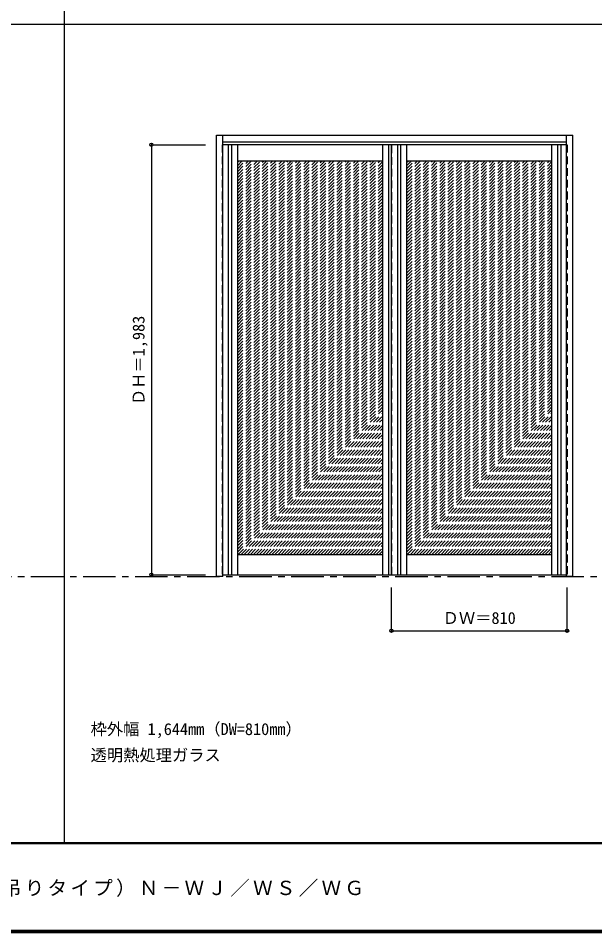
# Model space of a CAD drawing. Units: millimetres, scale not verified. Extents: x -6000 to 5700, y -4307 to 4260.
# Drawn here: x -2909 to -250, y -4205 to 12 of the extents above; entities that cross this region are included whole.
import ezdxf
from ezdxf.enums import TextEntityAlignment as Align

# ---------------------------------------------------------------- set-up
doc = ezdxf.new("R2010")
doc.units = ezdxf.units.MM
doc.header["$LTSCALE"] = 30
doc.header["$PDMODE"] = 32
doc.header["$PDSIZE"] = 15
doc.linetypes.add('CHAIN1', pattern=[8, 5, -1, 1, -1])
doc.linetypes.add('DASHED1', pattern=[1.8, 1.2, -0.6])
for name, color, linetype in [('0-1_通り芯', 7, 'CHAIN1'), ('0-2_扉', 4, 'DASHED1'), ('0-3_仕上げ', 3, 'Continuous'), ('0-4_枠', 3, 'Continuous'), ('0-A_文字', 7, 'Continuous'), ('0-B_寸法', 4, 'Continuous'), ('0-C_ハッチ', 4, 'DASHED1'), ('F-1_枠', 6, 'Continuous'), ('F-A_文字', 7, 'Continuous')]:
    doc.layers.add(name, color=color, linetype=linetype)
doc.styles.add('ＭＳ ゴシック', font='')
doc.styles.get('ＭＳ ゴシック').set_extended_font_data('MS Gothic')

msp = doc.modelspace()

# ---------------------------------------------------------------- linework, layer by layer
at = {"layer": '0-1_通り芯'}
msp.add_line((-5490, -2562.5), (100, -2562.5), dxfattribs=at)
at = {"layer": '0-2_扉'}
for p, q in [((-1968, -571), (-1968, -2554)), ((-1965, -571), (-1968, -571)), ((-1185.5, -2554), (-1185.5, -571)), ((-1158, -2554), (-1158, -571)), ((-381, -571), (-378, -571)), ((-1968, -2554), (-1965, -2554))]:
    msp.add_line(p, q, dxfattribs=at)
at = {"layer": '0-2_扉', "color": 3, "linetype": 'Continuous'}
for p, q in [((-381, -571), (-1965, -571)), ((-1188, -2554), (-1188, -571)), ((-1965, -2554), (-381, -2554))]:
    msp.add_line(p, q, dxfattribs=at)
at = {"layer": '0-2_扉'}
msp.add_lwpolyline([(-378, -571), (-378, -2554), (-381, -2554)], dxfattribs=at)
at = {"layer": '0-3_仕上げ'}
for p, q in [((-1940.5, -571), (-1940.5, -2554)), ((-1925.5, -571), (-1925.5, -2554)), ((-1200.5, -2554), (-1200.5, -571)), ((-1160.5, -571), (-1160.5, -2554)), ((-1145.5, -571), (-1145.5, -2554)), ((-420.5, -2554), (-420.5, -571)), ((-405.5, -2554), (-405.5, -571))]:
    msp.add_line(p, q, dxfattribs=at)
at = {"layer": '0-3_仕上げ', "color": 7}
for p, q in [((-1898, -571), (-1898, -2554)), ((-1228, -2554), (-1228, -571)), ((-1118, -571), (-1118, -2554)), ((-448, -2554), (-448, -571)), ((-1228, -647), (-1898, -647)), ((-448, -647), (-1118, -647)), ((-1228, -2462), (-1898, -2462)), ((-448, -2462), (-1118, -2462))]:
    msp.add_line(p, q, dxfattribs=at)
at = {"layer": '0-4_枠'}
for p, q in [((-1995, -2562.5), (-1995, -527.5)), ((-1995, -527.5), (-351, -527.5)), ((-1965, -2562.5), (-1965, -527.5)), ((-381, -2553.46), (-381, -527.5)), ((-351, -2562.5), (-351, -527.5)), ((-1965, -557.5), (-381, -557.5)), ((-1965, -2562.5), (-1995, -2562.5)), ((-381, -2553.8), (-381, -2553.46))]:
    msp.add_line(p, q, dxfattribs=at)
msp.add_lwpolyline([(-351, -2562.5), (-381, -2562.5), (-381, -2553.8)], dxfattribs=at)
at = {"layer": '0-B_寸法'}
for p, q in [((-2295, -571), (-2045, -571)), ((-2295, -571), (-2295, -2554)), ((-2295, -2554), (-2045, -2554)), ((-1188, -2812.5), (-1188, -2612.5)), ((-378, -2812.5), (-378, -2612.5)), ((-1188, -2812.5), (-378, -2812.5))]:
    msp.add_line(p, q, dxfattribs=at)
at = {"layer": '0-B_寸法', "color": 7}
for p in [(-2295, -571), (-2295, -2554), (-1188, -2812.5), (-378, -2812.5)]:
    msp.add_point(p, dxfattribs=at)
at = {"layer": '0-C_ハッチ'}
for p, q in [((-1898, -667.8), (-1877.2, -647)), ((-1898, -681.94), (-1863.06, -647)), ((-1898, -710.23), (-1834.77, -647)), ((-1898, -724.37), (-1820.63, -647)), ((-1898, -696.08), (-1848.92, -647)), ((-1898, -653.66), (-1891.34, -647)), ((-1898, -738.51), (-1806.49, -647)), ((-1898, -752.65), (-1792.35, -647)), ((-1898, -780.94), (-1764.06, -647)), ((-1898, -795.08), (-1749.92, -647)), ((-1898, -766.79), (-1778.21, -647)), ((-1898, -809.22), (-1735.78, -647)), ((-1898, -823.36), (-1721.64, -647)), ((-1898, -851.65), (-1693.35, -647)), ((-1898, -865.79), (-1679.21, -647)), ((-1898, -837.5), (-1707.5, -647)), ((-1898, -879.93), (-1665.07, -647)), ((-1898, -894.07), (-1650.93, -647)), ((-1898, -922.36), (-1622.64, -647)), ((-1898, -936.5), (-1608.5, -647)), ((-1898, -908.22), (-1636.78, -647)), ((-1898, -950.64), (-1594.36, -647)), ((-1898, -964.78), (-1580.22, -647)), ((-1898, -993.07), (-1551.93, -647)), ((-1898, -978.93), (-1566.07, -647)), ((-1898, -1007.21), (-1537.79, -647)), ((-1898, -1021.35), (-1523.65, -647)), ((-1898, -1035.49), (-1509.51, -647)), ((-1898, -1063.78), (-1481.22, -647)), ((-1898, -1077.92), (-1467.08, -647)), ((-1898, -1049.64), (-1495.36, -647)), ((-1898, -1092.06), (-1452.94, -647)), ((-1898, -1106.21), (-1438.8, -647)), ((-1898, -1134.49), (-1410.51, -647)), ((-1898, -1148.63), (-1396.37, -647)), ((-1898, -1120.35), (-1424.65, -647)), ((-1898, -1162.77), (-1382.23, -647)), ((-1898, -1176.92), (-1368.08, -647)), ((-1898, -1205.2), (-1339.8, -647)), ((-1898, -1219.34), (-1325.66, -647)), ((-1898, -1191.06), (-1353.94, -647)), ((-1898, -1233.48), (-1311.52, -647)), ((-1898, -1247.63), (-1297.37, -647)), ((-1898, -1275.91), (-1269.09, -647)), ((-1898, -1290.05), (-1254.95, -647)), ((-1898, -1261.77), (-1283.23, -647)), ((-1898, -1304.19), (-1240.81, -647)), ((-1898, -1318.34), (-1228, -648.34)), ((-1898, -1332.48), (-1228, -662.48)), ((-1118, -667.8), (-1097.2, -647)), ((-1118, -681.94), (-1083.06, -647)), ((-1118, -710.23), (-1054.77, -647)), ((-1118, -724.37), (-1040.63, -647)), ((-1118, -696.08), (-1068.92, -647)), ((-1118, -653.66), (-1111.34, -647)), ((-1118, -738.51), (-1026.49, -647)), ((-1118, -752.65), (-1012.35, -647)), ((-1118, -780.94), (-984.06, -647)), ((-1118, -795.08), (-969.92, -647)), ((-1118, -766.79), (-998.21, -647)), ((-1118, -809.22), (-955.78, -647)), ((-1118, -823.36), (-941.64, -647)), ((-1118, -851.65), (-913.35, -647)), ((-1118, -865.79), (-899.21, -647)), ((-1118, -837.5), (-927.5, -647)), ((-1118, -879.93), (-885.07, -647)), ((-1118, -894.07), (-870.93, -647)), ((-1118, -922.36), (-842.64, -647)), ((-1118, -936.5), (-828.5, -647)), ((-1118, -908.22), (-856.78, -647)), ((-1118, -950.64), (-814.36, -647)), ((-1118, -964.78), (-800.22, -647)), ((-1118, -993.07), (-771.93, -647)), ((-1118, -978.93), (-786.07, -647)), ((-1118, -1007.21), (-757.79, -647)), ((-1118, -1021.35), (-743.65, -647)), ((-1118, -1035.49), (-729.51, -647)), ((-1118, -1063.78), (-701.22, -647)), ((-1118, -1077.92), (-687.08, -647)), ((-1118, -1049.64), (-715.36, -647)), ((-1118, -1092.06), (-672.94, -647)), ((-1118, -1106.21), (-658.8, -647)), ((-1118, -1134.49), (-630.51, -647)), ((-1118, -1148.63), (-616.37, -647)), ((-1118, -1120.35), (-644.65, -647)), ((-1118, -1162.77), (-602.23, -647)), ((-1118, -1176.92), (-588.08, -647)), ((-1118, -1205.2), (-559.8, -647)), ((-1118, -1219.34), (-545.66, -647)), ((-1118, -1191.06), (-573.94, -647)), ((-1118, -1233.48), (-531.52, -647)), ((-1118, -1247.63), (-517.37, -647)), ((-1118, -1275.91), (-489.09, -647)), ((-1118, -1290.05), (-474.95, -647)), ((-1118, -1261.77), (-503.23, -647)), ((-1118, -1304.19), (-460.81, -647)), ((-1118, -1318.34), (-448, -648.34)), ((-1118, -1332.48), (-448, -662.48)), ((-1898, -1346.62), (-1228, -676.62)), ((-1898, -1360.76), (-1228, -690.76)), ((-1898, -1374.91), (-1228, -704.91)), ((-1118, -1346.62), (-448, -676.62)), ((-1118, -1360.76), (-448, -690.76)), ((-1118, -1374.91), (-448, -704.91)), ((-1898, -1389.05), (-1228, -719.05)), ((-1898, -1403.19), (-1228, -733.19)), ((-1898, -1417.33), (-1228, -747.33)), ((-1118, -1389.05), (-448, -719.05)), ((-1118, -1403.19), (-448, -733.19)), ((-1118, -1417.33), (-448, -747.33)), ((-1898, -1431.47), (-1228, -761.47)), ((-1898, -1445.62), (-1228, -775.62)), ((-1898, -1459.76), (-1228, -789.76)), ((-1118, -1431.47), (-448, -761.47)), ((-1118, -1445.62), (-448, -775.62)), ((-1118, -1459.76), (-448, -789.76)), ((-1898, -1473.9), (-1228, -803.9)), ((-1898, -1488.04), (-1228, -818.04)), ((-1898, -1502.18), (-1228, -832.18)), ((-1118, -1473.9), (-448, -803.9)), ((-1118, -1488.04), (-448, -818.04)), ((-1118, -1502.18), (-448, -832.18)), ((-1898, -1516.33), (-1228, -846.33)), ((-1898, -1530.47), (-1228, -860.47)), ((-1898, -1544.61), (-1228, -874.61)), ((-1118, -1516.33), (-448, -846.33)), ((-1118, -1530.47), (-448, -860.47)), ((-1118, -1544.61), (-448, -874.61)), ((-1898, -1558.75), (-1228, -888.75)), ((-1898, -1572.9), (-1228, -902.9)), ((-1898, -1587.04), (-1228, -917.04)), ((-1118, -1558.75), (-448, -888.75)), ((-1118, -1572.9), (-448, -902.9)), ((-1118, -1587.04), (-448, -917.04)), ((-1898, -1601.18), (-1228, -931.18)), ((-1898, -1615.32), (-1228, -945.32)), ((-1898, -1629.46), (-1228, -959.46)), ((-1118, -1601.18), (-448, -931.18)), ((-1118, -1615.32), (-448, -945.32)), ((-1118, -1629.46), (-448, -959.46)), ((-1898, -1643.61), (-1228, -973.61)), ((-1898, -1657.75), (-1228, -987.75)), ((-1898, -1671.89), (-1228, -1001.89)), ((-1118, -1643.61), (-448, -973.61)), ((-1118, -1657.75), (-448, -987.75)), ((-1118, -1671.89), (-448, -1001.89)), ((-1898, -1686.03), (-1228, -1016.03)), ((-1898, -1700.17), (-1228, -1030.17)), ((-1898, -1714.32), (-1228, -1044.32)), ((-1118, -1686.03), (-448, -1016.03)), ((-1118, -1700.17), (-448, -1030.17)), ((-1118, -1714.32), (-448, -1044.32)), ((-1898, -1728.46), (-1228, -1058.46)), ((-1898, -1742.6), (-1228, -1072.6)), ((-1898, -1756.74), (-1228, -1086.74)), ((-1118, -1728.46), (-448, -1058.46)), ((-1118, -1742.6), (-448, -1072.6)), ((-1118, -1756.74), (-448, -1086.74)), ((-1898, -1770.89), (-1228, -1100.89)), ((-1898, -1785.03), (-1228, -1115.03)), ((-1898, -1799.17), (-1228, -1129.17)), ((-1118, -1770.89), (-448, -1100.89)), ((-1118, -1785.03), (-448, -1115.03)), ((-1118, -1799.17), (-448, -1129.17)), ((-1898, -1813.31), (-1228, -1143.31)), ((-1898, -1827.45), (-1228, -1157.45)), ((-1898, -1841.6), (-1228, -1171.6)), ((-1118, -1813.31), (-448, -1143.31)), ((-1118, -1827.45), (-448, -1157.45)), ((-1118, -1841.6), (-448, -1171.6)), ((-1898, -1855.74), (-1228, -1185.74)), ((-1898, -1869.88), (-1228, -1199.88)), ((-1898, -1884.02), (-1228, -1214.02)), ((-1118, -1855.74), (-448, -1185.74)), ((-1118, -1869.88), (-448, -1199.88)), ((-1118, -1884.02), (-448, -1214.02)), ((-1898, -1898.16), (-1228, -1228.16)), ((-1898, -1912.31), (-1228, -1242.31)), ((-1898, -1926.45), (-1228, -1256.45)), ((-1118, -1898.16), (-448, -1228.16)), ((-1118, -1912.31), (-448, -1242.31)), ((-1118, -1926.45), (-448, -1256.45)), ((-1898, -1940.59), (-1228, -1270.59)), ((-1898, -1954.73), (-1228, -1284.73)), ((-1898, -1968.88), (-1228, -1298.88)), ((-1118, -1940.59), (-448, -1270.59)), ((-1118, -1954.73), (-448, -1284.73)), ((-1118, -1968.88), (-448, -1298.88)), ((-1898, -1983.02), (-1228, -1313.02)), ((-1898, -1997.16), (-1228, -1327.16)), ((-1898, -2011.3), (-1228, -1341.3)), ((-1118, -1983.02), (-448, -1313.02)), ((-1118, -1997.16), (-448, -1327.16)), ((-1118, -2011.3), (-448, -1341.3)), ((-1898, -2025.44), (-1228, -1355.44)), ((-1898, -2039.59), (-1228, -1369.59)), ((-1898, -2053.73), (-1228, -1383.73)), ((-1118, -2025.44), (-448, -1355.44)), ((-1118, -2039.59), (-448, -1369.59)), ((-1118, -2053.73), (-448, -1383.73)), ((-1898, -2067.87), (-1228, -1397.87)), ((-1898, -2082.01), (-1228, -1412.01)), ((-1898, -2096.15), (-1228, -1426.15)), ((-1118, -2067.87), (-448, -1397.87)), ((-1118, -2082.01), (-448, -1412.01)), ((-1118, -2096.15), (-448, -1426.15)), ((-1898, -2110.3), (-1228, -1440.3)), ((-1898, -2124.44), (-1228, -1454.44)), ((-1898, -2138.58), (-1228, -1468.58)), ((-1118, -2110.3), (-448, -1440.3)), ((-1118, -2124.44), (-448, -1454.44)), ((-1118, -2138.58), (-448, -1468.58)), ((-1898, -2152.72), (-1228, -1482.72)), ((-1898, -2166.87), (-1228, -1496.87)), ((-1898, -2181.01), (-1228, -1511.01)), ((-1118, -2152.72), (-448, -1482.72)), ((-1118, -2166.87), (-448, -1496.87)), ((-1118, -2181.01), (-448, -1511.01)), ((-1898, -2195.15), (-1228, -1525.15)), ((-1898, -2209.29), (-1228, -1539.29)), ((-1898, -2223.43), (-1228, -1553.43)), ((-1118, -2195.15), (-448, -1525.15)), ((-1118, -2209.29), (-448, -1539.29)), ((-1118, -2223.43), (-448, -1553.43)), ((-1898, -2237.58), (-1228, -1567.58)), ((-1898, -2251.72), (-1228, -1581.72)), ((-1898, -2265.86), (-1228, -1595.86)), ((-1118, -2237.58), (-448, -1567.58)), ((-1118, -2251.72), (-448, -1581.72)), ((-1118, -2265.86), (-448, -1595.86)), ((-1898, -2280), (-1228, -1610)), ((-1898, -2294.14), (-1228, -1624.14)), ((-1898, -2308.29), (-1228, -1638.29)), ((-1118, -2280), (-448, -1610)), ((-1118, -2294.14), (-448, -1624.14)), ((-1118, -2308.29), (-448, -1638.29)), ((-1898, -2322.43), (-1228, -1652.43)), ((-1898, -2336.57), (-1228, -1666.57)), ((-1898, -2350.71), (-1228, -1680.71)), ((-1118, -2322.43), (-448, -1652.43)), ((-1118, -2336.57), (-448, -1666.57)), ((-1118, -2350.71), (-448, -1680.71)), ((-1898, -2364.86), (-1228, -1694.86)), ((-1898, -2379), (-1228, -1709)), ((-1898, -2393.14), (-1228, -1723.14)), ((-1118, -2364.86), (-448, -1694.86)), ((-1118, -2379), (-448, -1709)), ((-1118, -2393.14), (-448, -1723.14)), ((-1898, -2407.28), (-1228, -1737.28)), ((-1898, -2421.42), (-1228, -1751.42)), ((-1898, -2435.57), (-1228, -1765.57)), ((-1118, -2407.28), (-448, -1737.28)), ((-1118, -2421.42), (-448, -1751.42)), ((-1118, -2435.57), (-448, -1765.57)), ((-1898, -2449.71), (-1228, -1779.71)), ((-1896.15, -2462), (-1228, -1793.85)), ((-1882.01, -2462), (-1228, -1807.99)), ((-1118, -2449.71), (-448, -1779.71)), ((-1116.15, -2462), (-448, -1793.85)), ((-1102.01, -2462), (-448, -1807.99)), ((-1867.87, -2462), (-1228, -1822.13)), ((-1853.72, -2462), (-1228, -1836.28)), ((-1839.58, -2462), (-1228, -1850.42)), ((-1087.87, -2462), (-448, -1822.13)), ((-1073.72, -2462), (-448, -1836.28)), ((-1059.58, -2462), (-448, -1850.42)), ((-1825.44, -2462), (-1228, -1864.56)), ((-1811.3, -2462), (-1228, -1878.7)), ((-1797.16, -2462), (-1228, -1892.85)), ((-1045.44, -2462), (-448, -1864.56)), ((-1031.3, -2462), (-448, -1878.7)), ((-1017.16, -2462), (-448, -1892.85)), ((-1783.01, -2462), (-1228, -1906.99)), ((-1768.87, -2462), (-1228, -1921.13)), ((-1754.73, -2462), (-1228, -1935.27)), ((-1003.01, -2462), (-448, -1906.99)), ((-988.87, -2462), (-448, -1921.13)), ((-974.73, -2462), (-448, -1935.27)), ((-1740.59, -2462), (-1228, -1949.41)), ((-1726.44, -2462), (-1228, -1963.56)), ((-1712.3, -2462), (-1228, -1977.7)), ((-960.59, -2462), (-448, -1949.41)), ((-946.44, -2462), (-448, -1963.56)), ((-932.3, -2462), (-448, -1977.7)), ((-1698.16, -2462), (-1228, -1991.84)), ((-1684.02, -2462), (-1228, -2005.98)), ((-1669.88, -2462), (-1228, -2020.12)), ((-918.16, -2462), (-448, -1991.84)), ((-904.02, -2462), (-448, -2005.98)), ((-889.88, -2462), (-448, -2020.12)), ((-1655.73, -2462), (-1228, -2034.27)), ((-1641.59, -2462), (-1228, -2048.41)), ((-1627.45, -2462), (-1228, -2062.55)), ((-875.73, -2462), (-448, -2034.27)), ((-861.59, -2462), (-448, -2048.41)), ((-847.45, -2462), (-448, -2062.55)), ((-1613.31, -2462), (-1228, -2076.69)), ((-1599.17, -2462), (-1228, -2090.83)), ((-1585.02, -2462), (-1228, -2104.98)), ((-833.31, -2462), (-448, -2076.69)), ((-819.17, -2462), (-448, -2090.83)), ((-805.02, -2462), (-448, -2104.98)), ((-1570.88, -2462), (-1228, -2119.12)), ((-1556.74, -2462), (-1228, -2133.26)), ((-1542.6, -2462), (-1228, -2147.4)), ((-790.88, -2462), (-448, -2119.12)), ((-776.74, -2462), (-448, -2133.26)), ((-762.6, -2462), (-448, -2147.4)), ((-1528.45, -2462), (-1228, -2161.55)), ((-1514.31, -2462), (-1228, -2175.69)), ((-1500.17, -2462), (-1228, -2189.83)), ((-748.45, -2462), (-448, -2161.55)), ((-734.31, -2462), (-448, -2175.69)), ((-720.17, -2462), (-448, -2189.83)), ((-1486.03, -2462), (-1228, -2203.97)), ((-1471.89, -2462), (-1228, -2218.11)), ((-1457.74, -2462), (-1228, -2232.26)), ((-706.03, -2462), (-448, -2203.97)), ((-691.89, -2462), (-448, -2218.11)), ((-677.74, -2462), (-448, -2232.26)), ((-1443.6, -2462), (-1228, -2246.4)), ((-1429.46, -2462), (-1228, -2260.54)), ((-1415.32, -2462), (-1228, -2274.68)), ((-663.6, -2462), (-448, -2246.4)), ((-649.46, -2462), (-448, -2260.54)), ((-635.32, -2462), (-448, -2274.68)), ((-1401.18, -2462), (-1228, -2288.82)), ((-1387.03, -2462), (-1228, -2302.97)), ((-1372.89, -2462), (-1228, -2317.11)), ((-621.18, -2462), (-448, -2288.82)), ((-607.03, -2462), (-448, -2302.97)), ((-592.89, -2462), (-448, -2317.11)), ((-1358.75, -2462), (-1228, -2331.25)), ((-1344.61, -2462), (-1228, -2345.39)), ((-1330.46, -2462), (-1228, -2359.54)), ((-578.75, -2462), (-448, -2331.25)), ((-564.61, -2462), (-448, -2345.39)), ((-550.46, -2462), (-448, -2359.54)), ((-1316.32, -2462), (-1228, -2373.68)), ((-1302.18, -2462), (-1228, -2387.82)), ((-1288.04, -2462), (-1228, -2401.96)), ((-536.32, -2462), (-448, -2373.68)), ((-522.18, -2462), (-448, -2387.82)), ((-508.04, -2462), (-448, -2401.96)), ((-1273.9, -2462), (-1228, -2416.1)), ((-1259.75, -2462), (-1228, -2430.25)), ((-1245.61, -2462), (-1228, -2444.39)), ((-493.9, -2462), (-448, -2416.1)), ((-479.75, -2462), (-448, -2430.25)), ((-465.61, -2462), (-448, -2444.39)), ((-1231.47, -2462), (-1228, -2458.53)), ((-451.47, -2462), (-448, -2458.53))]:
    msp.add_line(p, q, dxfattribs=at)
at = {"layer": 'F-1_枠'}
for p, q in [((-2695, -3790), (-2695, 4175)), ((-6000, -15.5), (5700, -15.5)), ((5700, -3790), (-6000, -3790)), ((5700, -3795), (-6000, -3795)), ((5700, -4195), (-6000, -4195)), ((5700, -4200), (-6000, -4200)), ((5700, -4205), (-6000, -4205))]:
    msp.add_line(p, q, dxfattribs=at)

# ---------------------------------------------------------------- texts
at = {"layer": '0-A_文字', "style": 'ＭＳ ゴシック'}
for s, p in [('枠外幅 1,644mm（DW=810mm）', (-2575, -3310)), ('透明熱処理ガラス', (-2575, -3430))]:
    msp.add_text(s, height=54.99, dxfattribs=at).set_placement(p, align=Align.BOTTOM_LEFT)
at = {"layer": '0-B_寸法', "color": 7, "style": 'ＭＳ ゴシック'}
msp.add_text('ＤＨ＝1,983', height=54.99, rotation=90, dxfattribs=at).set_placement((-2310, -1771.75), align=Align.BOTTOM_LEFT)
msp.add_text('ＤＷ＝810', height=54.99, dxfattribs=at).set_placement((-951.75, -2797.5), align=Align.BOTTOM_LEFT)
at = {"layer": 'F-A_文字', "insert": (-5247.55, -4040), "char_height": 65.98, "attachment_point": 7, "style": 'ＭＳ ゴシック'}
msp.add_mtext('\\T1.17;ピノアース\u3000H20引き違い戸（レールタイプ／上吊りタイプ）Ｎ－ＷＪ／ＷＳ／ＷＧ', dxfattribs=at)

doc.saveas('drawing.dxf')
